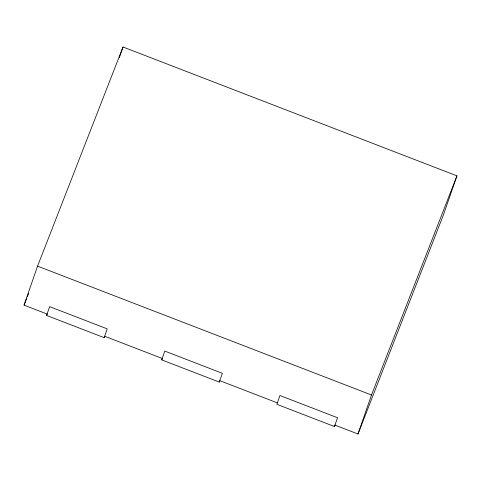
<?xml version="1.0" encoding="UTF-8"?>
<svg xmlns="http://www.w3.org/2000/svg" width="481" height="481" viewBox="0 0 481 481"><rect width="100%" height="100%" fill="white"/><g stroke="black" fill="none" stroke-linecap="round" stroke-linejoin="round"><path stroke-width="0.72" d="M47.078 314.027L24.05 305.14L37.56 266.131L123.01 47L456.95 175.86L443.44 214.869L357.99 434L334.956 425.114M119.324 57.642L123.01 47M46.591 315.446L49.633 306.65L107.209 328.866L104.167 337.662L46.591 315.446L47.132 314.051M161.742 359.878L164.785 351.082L222.36 373.304L219.318 382.094L161.742 359.878L162.283 358.483L104.654 336.243L104.167 337.662M334.469 426.533L337.512 417.736L279.936 395.52L276.894 404.311L334.469 426.533L335.01 425.138M357.99 434L371.494 394.991L456.95 175.86M24.05 305.14L26.78 298.136M27.327 296.735L28.692 293.236M219.318 382.094L219.859 380.699L277.381 402.892M37.56 266.131L371.494 394.991"/></g></svg>
